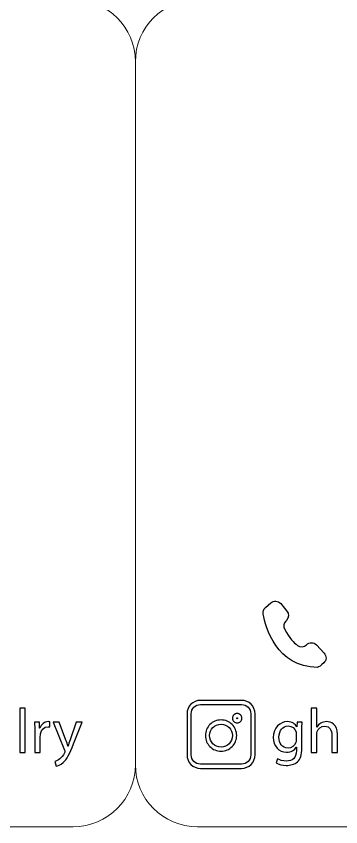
# Model space of a CAD drawing. Header units: millimetres. Extents: x -576 to 618, y 160 to 343.
# Drawn here: x -303.6 to -287.98, y 263.5 to 302.5 of the extents above; entities that cross this region are included whole.
import ezdxf

# ---------------------------------------------------------------- set-up
doc = ezdxf.new("R2010")
doc.units = ezdxf.units.MM
doc.header["$MEASUREMENT"] = 0
doc.layers.add('Layer 1', color=7, linetype='Continuous')

msp = doc.modelspace()

# ---------------------------------------------------------------- linework, layer by layer
at = {"layer": 'Layer 1', "color": 250, "lineweight": 18}
for points in [[(-334.6783, 303.3001), (-334.6783, 303.3001), (-300.8483, 303.3001), (-300.8483, 303.3001), (-299.2043, 303.3001), (-297.8633, 301.9591), (-297.8633, 300.3151), (-297.8633, 300.3151), (-297.8633, 266.4851), (-297.8633, 266.4851), (-297.8633, 264.8411), (-299.2043, 263.5001), (-300.8483, 263.5001), (-300.8483, 263.5001), (-334.6783, 263.5001), (-334.6783, 263.5001), (-336.3223, 263.5001), (-337.6633, 264.8411), (-337.6633, 266.4851), (-337.6633, 266.4851), (-337.6633, 300.3151), (-337.6633, 300.3151), (-337.6633, 301.9591), (-336.3223, 303.3001), (-334.6783, 303.3001)], [(-294.8783, 303.3001), (-294.8783, 303.3001), (-261.0483, 303.3001), (-261.0483, 303.3001), (-259.4043, 303.3001), (-258.0633, 301.9591), (-258.0633, 300.3151), (-258.0633, 300.3151), (-258.0633, 266.4851), (-258.0633, 266.4851), (-258.0633, 264.8411), (-259.4043, 263.5001), (-261.0483, 263.5001), (-261.0483, 263.5001), (-294.8783, 263.5001), (-294.8783, 263.5001), (-296.5223, 263.5001), (-297.8633, 264.8411), (-297.8633, 266.4851), (-297.8633, 266.4851), (-297.8633, 300.3151), (-297.8633, 300.3151), (-297.8633, 301.9591), (-296.5223, 303.3001), (-294.8783, 303.3001)]]:
    msp.add_open_spline(points, degree=3, knots=[0, 0, 0, 0, 0.125, 0.125, 0.125, 0.25, 0.25, 0.25, 0.375, 0.375, 0.375, 0.5, 0.5, 0.5, 0.625, 0.625, 0.625, 0.75, 0.75, 0.75, 0.875, 0.875, 0.875, 1, 1, 1, 1], dxfattribs=at)
at = {"layer": 'Layer 1', "color": 230}
for points, knots in [([(-290.6219, 273.4016), (-290.6219, 273.4016), (-290.5926, 273.4304), (-290.5926, 273.4304), (-290.4687, 273.5527), (-290.4593, 273.7498), (-290.572, 273.8828), (-290.572, 273.8828), (-290.8715, 274.2381), (-290.8715, 274.2381), (-290.9923, 274.3811), (-291.2066, 274.3967), (-291.3467, 274.2734), (-291.3467, 274.2734), (-291.6044, 274.0463), (-291.6044, 274.0463), (-291.693, 273.9683), (-291.7333, 273.85), (-291.7114, 273.7337), (-291.595, 273.109), (-291.074, 271.172), (-289.0943, 271.172), (-289.0497, 271.172), (-288.9221, 271.2753), (-288.8016, 271.3824), (-288.6606, 271.5084), (-288.6512, 271.7253), (-288.7813, 271.8619), (-288.7813, 271.8619), (-289.1545, 272.2541), (-289.1545, 272.2541), (-289.2834, 272.3898), (-289.499, 272.3927), (-289.6316, 272.26), (-289.7498, 272.1417), (-289.9361, 272.1284), (-290.069, 272.2295), (-290.2291, 272.3511), (-290.4466, 272.5779), (-290.679, 272.9998), (-290.7514, 273.1312), (-290.7286, 273.2966), (-290.6219, 273.4016)], [0, 0, 0, 0, 0.0714286, 0.0714286, 0.0714286, 0.1428571, 0.1428571, 0.1428571, 0.2142857, 0.2142857, 0.2142857, 0.2857143, 0.2857143, 0.2857143, 0.3571429, 0.3571429, 0.3571429, 0.4285714, 0.4285714, 0.4285714, 0.5, 0.5, 0.5, 0.5714286, 0.5714286, 0.5714286, 0.6428571, 0.6428571, 0.6428571, 0.7142857, 0.7142857, 0.7142857, 0.7857143, 0.7857143, 0.7857143, 0.8571429, 0.8571429, 0.8571429, 0.9285714, 0.9285714, 0.9285714, 1, 1, 1, 1]), ([(-292.7515, 266.3125), (-292.7515, 266.3125), (-294.7324, 266.3125), (-294.7324, 266.3125), (-294.9101, 266.3125), (-295.0713, 266.3848), (-295.1878, 266.5012), (-295.3048, 266.6178), (-295.377, 266.779), (-295.377, 266.9569), (-295.377, 266.9569), (-295.377, 268.9382), (-295.377, 268.9382), (-295.377, 269.116), (-295.3049, 269.277), (-295.1883, 269.3937), (-295.0712, 269.5107), (-294.9101, 269.5829), (-294.7324, 269.5829), (-294.7324, 269.5829), (-292.7515, 269.5829), (-292.7515, 269.5829), (-292.5737, 269.5829), (-292.4126, 269.5107), (-292.296, 269.3941), (-292.179, 269.277), (-292.1068, 269.116), (-292.1068, 268.9382), (-292.1068, 268.9382), (-292.1068, 266.9569), (-292.1068, 266.9569), (-292.1068, 266.779), (-292.1791, 266.6178), (-292.2956, 266.5012), (-292.4126, 266.3848), (-292.5737, 266.3125), (-292.7515, 266.3125)], [0, 0, 0, 0, 0.0833333, 0.0833333, 0.0833333, 0.1666667, 0.1666667, 0.1666667, 0.25, 0.25, 0.25, 0.3333333, 0.3333333, 0.3333333, 0.4166667, 0.4166667, 0.4166667, 0.5, 0.5, 0.5, 0.5833333, 0.5833333, 0.5833333, 0.6666667, 0.6666667, 0.6666667, 0.75, 0.75, 0.75, 0.8333333, 0.8333333, 0.8333333, 0.9166667, 0.9166667, 0.9166667, 1, 1, 1, 1]), ([(-303.429, 269.2022), (-303.429, 269.2022), (-303.1594, 269.2022), (-303.1594, 269.2022), (-303.1594, 269.2022), (-303.1594, 267.0793), (-303.1594, 267.0793), (-303.1594, 267.0793), (-303.429, 267.0793), (-303.429, 267.0793), (-303.429, 267.0793), (-303.429, 269.2022), (-303.429, 269.2022)], [0, 0, 0, 0, 0.25, 0.25, 0.25, 0.5, 0.5, 0.5, 0.75, 0.75, 0.75, 1, 1, 1, 1]), ([(-294.7324, 266.5142), (-294.7324, 266.5142), (-292.7515, 266.5142), (-292.7515, 266.5142), (-292.6289, 266.5142), (-292.518, 266.5637), (-292.438, 266.6436), (-292.3581, 266.7239), (-292.3085, 266.8346), (-292.3085, 266.9569), (-292.3085, 266.9569), (-292.3085, 268.9382), (-292.3085, 268.9382), (-292.3085, 269.0608), (-292.358, 269.1717), (-292.4379, 269.2517), (-292.518, 269.3317), (-292.6289, 269.3812), (-292.7515, 269.3812), (-292.7515, 269.3812), (-294.7324, 269.3812), (-294.7324, 269.3812), (-294.855, 269.3812), (-294.9659, 269.3317), (-295.0459, 269.2517), (-295.1259, 269.1717), (-295.1754, 269.0608), (-295.1754, 268.9382), (-295.1754, 268.9382), (-295.1754, 266.9569), (-295.1754, 266.9569), (-295.1754, 266.8346), (-295.1258, 266.7239), (-295.0456, 266.6438), (-294.9659, 266.5637), (-294.855, 266.5142), (-294.7324, 266.5142)], [0, 0, 0, 0, 0.0833333, 0.0833333, 0.0833333, 0.1666667, 0.1666667, 0.1666667, 0.25, 0.25, 0.25, 0.3333333, 0.3333333, 0.3333333, 0.4166667, 0.4166667, 0.4166667, 0.5, 0.5, 0.5, 0.5833333, 0.5833333, 0.5833333, 0.6666667, 0.6666667, 0.6666667, 0.75, 0.75, 0.75, 0.8333333, 0.8333333, 0.8333333, 0.9166667, 0.9166667, 0.9166667, 1, 1, 1, 1]), ([(-289.4037, 269.2023), (-289.4037, 269.2023), (-289.1338, 269.2023), (-289.1338, 269.2023), (-289.1338, 269.2023), (-289.1338, 268.299), (-289.1338, 268.299), (-289.1338, 268.299), (-289.1279, 268.299), (-289.1279, 268.299), (-289.0848, 268.3742), (-289.0174, 268.4401), (-288.9347, 268.4847), (-288.8549, 268.5296), (-288.76, 268.5592), (-288.6586, 268.5592), (-288.4593, 268.5592), (-288.1403, 268.4401), (-288.1403, 267.9405), (-288.1403, 267.9405), (-288.1403, 267.0794), (-288.1403, 267.0794), (-288.1403, 267.0794), (-288.4103, 267.0794), (-288.4103, 267.0794), (-288.4103, 267.0794), (-288.4103, 267.9106), (-288.4103, 267.9106), (-288.4103, 268.1436), (-288.4992, 268.3411), (-288.7538, 268.3411), (-288.9285, 268.3411), (-289.0664, 268.2214), (-289.1154, 268.0778), (-289.1306, 268.0423), (-289.1338, 268.0032), (-289.1338, 267.9524), (-289.1338, 267.9524), (-289.1338, 267.0794), (-289.1338, 267.0794), (-289.1338, 267.0794), (-289.4037, 267.0794), (-289.4037, 267.0794), (-289.4037, 267.0794), (-289.4037, 269.2023), (-289.4037, 269.2023)], [0, 0, 0, 0, 0.0666667, 0.0666667, 0.0666667, 0.1333333, 0.1333333, 0.1333333, 0.2, 0.2, 0.2, 0.2666667, 0.2666667, 0.2666667, 0.3333333, 0.3333333, 0.3333333, 0.4, 0.4, 0.4, 0.4666667, 0.4666667, 0.4666667, 0.5333333, 0.5333333, 0.5333333, 0.6, 0.6, 0.6, 0.6666667, 0.6666667, 0.6666667, 0.7333333, 0.7333333, 0.7333333, 0.8, 0.8, 0.8, 0.8666667, 0.8666667, 0.8666667, 0.9333333, 0.9333333, 0.9333333, 1, 1, 1, 1]), ([(-292.7401, 268.7245), (-292.7401, 268.6624), (-292.7653, 268.6061), (-292.806, 268.5654), (-292.8466, 268.5247), (-292.903, 268.4995), (-292.9651, 268.4995), (-293.0272, 268.4995), (-293.0835, 268.5247), (-293.1242, 268.5654), (-293.1649, 268.6061), (-293.1901, 268.6624), (-293.1901, 268.7245), (-293.1901, 268.7866), (-293.1649, 268.8429), (-293.1242, 268.8836), (-293.0835, 268.9243), (-293.0272, 268.9495), (-292.9651, 268.9495), (-292.903, 268.9495), (-292.8466, 268.9243), (-292.806, 268.8836), (-292.7653, 268.8429), (-292.7401, 268.7866), (-292.7401, 268.7245)], [0, 0, 0, 0, 0.125, 0.125, 0.125, 0.25, 0.25, 0.25, 0.375, 0.375, 0.375, 0.5, 0.5, 0.5, 0.625, 0.625, 0.625, 0.75, 0.75, 0.75, 0.875, 0.875, 0.875, 1, 1, 1, 1]), ([(-292.9485, 268.708), (-292.9444, 268.7121), (-292.9417, 268.7181), (-292.9417, 268.7245), (-292.9417, 268.731), (-292.9444, 268.7369), (-292.9485, 268.7411), (-292.9527, 268.7452), (-292.9586, 268.7479), (-292.9651, 268.7479), (-292.9715, 268.7479), (-292.9775, 268.7452), (-292.9816, 268.7411), (-292.9858, 268.7369), (-292.9884, 268.731), (-292.9884, 268.7245), (-292.9884, 268.7181), (-292.9858, 268.7121), (-292.9816, 268.708), (-292.9775, 268.7038), (-292.9715, 268.7012), (-292.9651, 268.7012), (-292.9586, 268.7012), (-292.9527, 268.7038), (-292.9485, 268.708)], [0, 0, 0, 0, 0.125, 0.125, 0.125, 0.25, 0.25, 0.25, 0.375, 0.375, 0.375, 0.5, 0.5, 0.5, 0.625, 0.625, 0.625, 0.75, 0.75, 0.75, 0.875, 0.875, 0.875, 1, 1, 1, 1]), ([(-302.7052, 268.0752), (-302.7052, 268.2456), (-302.7086, 268.3922), (-302.7177, 268.5264), (-302.7177, 268.5264), (-302.4814, 268.5264), (-302.4814, 268.5264), (-302.4814, 268.5264), (-302.4724, 268.2425), (-302.4724, 268.2425), (-302.4724, 268.2425), (-302.4599, 268.2425), (-302.4599, 268.2425), (-302.3925, 268.4368), (-302.2303, 268.5595), (-302.049, 268.5595), (-302.0184, 268.5595), (-301.9969, 268.5563), (-301.9723, 268.5504), (-301.9723, 268.5504), (-301.9723, 268.3024), (-301.9723, 268.3024), (-302, 268.3083), (-302.0278, 268.3114), (-302.0643, 268.3114), (-302.2547, 268.3114), (-302.3894, 268.171), (-302.4262, 267.9735), (-302.4325, 267.9376), (-302.4387, 267.8958), (-302.4387, 267.8509), (-302.4387, 267.8509), (-302.4387, 267.0796), (-302.4387, 267.0796), (-302.4387, 267.0796), (-302.7052, 267.0796), (-302.7052, 267.0796), (-302.7052, 267.0796), (-302.7052, 268.0752), (-302.7052, 268.0752)], [0, 0, 0, 0, 0.0769231, 0.0769231, 0.0769231, 0.1538462, 0.1538462, 0.1538462, 0.2307692, 0.2307692, 0.2307692, 0.3076923, 0.3076923, 0.3076923, 0.3846154, 0.3846154, 0.3846154, 0.4615385, 0.4615385, 0.4615385, 0.5384615, 0.5384615, 0.5384615, 0.6153846, 0.6153846, 0.6153846, 0.6923077, 0.6923077, 0.6923077, 0.7692308, 0.7692308, 0.7692308, 0.8461538, 0.8461538, 0.8461538, 0.9230769, 0.9230769, 0.9230769, 1, 1, 1, 1]), ([(-301.5278, 268.5265), (-301.5278, 268.5265), (-301.2031, 267.6716), (-301.2031, 267.6716), (-301.1694, 267.5758), (-301.1322, 267.4622), (-301.1079, 267.3755), (-301.1079, 267.3755), (-301.102, 267.3755), (-301.102, 267.3755), (-301.0742, 267.4622), (-301.0436, 267.5726), (-301.0068, 267.6775), (-301.0068, 267.6775), (-300.7125, 268.5265), (-300.7125, 268.5265), (-300.7125, 268.5265), (-300.4274, 268.5265), (-300.4274, 268.5265), (-300.4274, 268.5265), (-300.832, 267.495), (-300.832, 267.495), (-301.0252, 266.9989), (-301.1571, 266.7446), (-301.3409, 266.5892), (-301.4726, 266.4756), (-301.6046, 266.4307), (-301.672, 266.4185), (-301.672, 266.4185), (-301.7396, 266.6401), (-301.7396, 266.6401), (-301.672, 266.6609), (-301.5834, 266.7028), (-301.5035, 266.7683), (-301.4298, 266.8253), (-301.3381, 266.9271), (-301.2764, 267.0616), (-301.2642, 267.0884), (-301.2551, 267.1093), (-301.2551, 267.1243), (-301.2551, 267.1392), (-301.2613, 267.1602), (-301.2735, 267.1933), (-301.2735, 267.1933), (-301.8221, 268.5265), (-301.8221, 268.5265), (-301.8221, 268.5265), (-301.5278, 268.5265), (-301.5278, 268.5265)], [0, 0, 0, 0, 0.0625, 0.0625, 0.0625, 0.125, 0.125, 0.125, 0.1875, 0.1875, 0.1875, 0.25, 0.25, 0.25, 0.3125, 0.3125, 0.3125, 0.375, 0.375, 0.375, 0.4375, 0.4375, 0.4375, 0.5, 0.5, 0.5, 0.5625, 0.5625, 0.5625, 0.625, 0.625, 0.625, 0.6875, 0.6875, 0.6875, 0.75, 0.75, 0.75, 0.8125, 0.8125, 0.8125, 0.875, 0.875, 0.875, 0.9375, 0.9375, 0.9375, 1, 1, 1, 1]), ([(-292.9885, 267.8887), (-292.9885, 267.6814), (-293.0729, 267.4932), (-293.2093, 267.3569), (-293.3452, 267.2204), (-293.5334, 267.1361), (-293.7412, 267.1361), (-293.9489, 267.1361), (-294.1372, 267.2205), (-294.2733, 267.3565), (-294.4095, 267.4927), (-294.4937, 267.681), (-294.4937, 267.8887), (-294.4937, 268.0963), (-294.4094, 268.2844), (-294.2733, 268.4207), (-294.1371, 268.5574), (-293.9489, 268.6416), (-293.7412, 268.6416), (-293.5337, 268.6416), (-293.3454, 268.5572), (-293.209, 268.4207), (-293.0728, 268.2844), (-292.9885, 268.0963), (-292.9885, 267.8887)], [0, 0, 0, 0, 0.125, 0.125, 0.125, 0.25, 0.25, 0.25, 0.375, 0.375, 0.375, 0.5, 0.5, 0.5, 0.625, 0.625, 0.625, 0.75, 0.75, 0.75, 0.875, 0.875, 0.875, 1, 1, 1, 1]), ([(-293.3513, 267.4992), (-293.2517, 267.5985), (-293.1902, 267.7364), (-293.1902, 267.8887), (-293.1902, 268.0412), (-293.2519, 268.1793), (-293.3516, 268.279), (-293.4509, 268.3784), (-293.5888, 268.44), (-293.7412, 268.44), (-293.8933, 268.44), (-294.0311, 268.3783), (-294.1308, 268.2786), (-294.2304, 268.1792), (-294.2921, 268.0412), (-294.2921, 267.8887), (-294.2921, 267.7367), (-294.2304, 267.5988), (-294.1307, 267.4991), (-294.0311, 267.3995), (-293.8933, 267.3378), (-293.7412, 267.3378), (-293.589, 267.3378), (-293.4512, 267.3995), (-293.3513, 267.4992)], [0, 0, 0, 0, 0.125, 0.125, 0.125, 0.25, 0.25, 0.25, 0.375, 0.375, 0.375, 0.5, 0.5, 0.5, 0.625, 0.625, 0.625, 0.75, 0.75, 0.75, 0.875, 0.875, 0.875, 1, 1, 1, 1]), ([(-289.8394, 268.5265), (-289.8454, 268.4219), (-289.8516, 268.3052), (-289.8516, 268.1289), (-289.8516, 268.1289), (-289.8516, 267.2887), (-289.8516, 267.2887), (-289.8516, 266.957), (-289.919, 266.7533), (-290.0631, 266.6278), (-290.2073, 266.4965), (-290.4157, 266.4544), (-290.6029, 266.4544), (-290.7808, 266.4544), (-290.9768, 266.4965), (-291.0965, 266.5742), (-291.0965, 266.5742), (-291.0288, 266.7745), (-291.0288, 266.7745), (-290.9308, 266.7146), (-290.7777, 266.6609), (-290.5935, 266.6609), (-290.3178, 266.6609), (-290.1152, 266.8013), (-290.1152, 267.1664), (-290.1152, 267.1664), (-290.1152, 267.3274), (-290.1152, 267.3274), (-290.1152, 267.3274), (-290.1215, 267.3274), (-290.1215, 267.3274), (-290.2042, 267.1932), (-290.3636, 267.0855), (-290.5935, 267.0855), (-290.9617, 267.0855), (-291.2251, 267.3904), (-291.2251, 267.7911), (-291.2251, 268.2815), (-290.8972, 268.5595), (-290.5567, 268.5595), (-290.2994, 268.5595), (-290.1583, 268.4279), (-290.0937, 268.3084), (-290.0937, 268.3084), (-290.0878, 268.3084), (-290.0878, 268.3084), (-290.0878, 268.3084), (-290.0753, 268.5265), (-290.0753, 268.5265), (-290.0753, 268.5265), (-289.8394, 268.5265), (-289.8394, 268.5265)], [0, 0, 0, 0, 0.0588235, 0.0588235, 0.0588235, 0.1176471, 0.1176471, 0.1176471, 0.1764706, 0.1764706, 0.1764706, 0.2352941, 0.2352941, 0.2352941, 0.2941176, 0.2941176, 0.2941176, 0.3529412, 0.3529412, 0.3529412, 0.4117647, 0.4117647, 0.4117647, 0.4705882, 0.4705882, 0.4705882, 0.5294118, 0.5294118, 0.5294118, 0.5882353, 0.5882353, 0.5882353, 0.6470588, 0.6470588, 0.6470588, 0.7058824, 0.7058824, 0.7058824, 0.7647059, 0.7647059, 0.7647059, 0.8235294, 0.8235294, 0.8235294, 0.8823529, 0.8823529, 0.8823529, 0.9411765, 0.9411765, 0.9411765, 1, 1, 1, 1]), ([(-290.1184, 267.9555), (-290.1184, 268.0004), (-290.1215, 268.0394), (-290.1336, 268.0752), (-290.183, 268.2275), (-290.3147, 268.353), (-290.5109, 268.353), (-290.7683, 268.353), (-290.9523, 268.1408), (-290.9523, 267.806), (-290.9523, 267.5218), (-290.8051, 267.2859), (-290.514, 267.2859), (-290.3484, 267.2859), (-290.1979, 267.3876), (-290.1399, 267.5548), (-290.1246, 267.5995), (-290.1184, 267.6504), (-290.1184, 267.6953), (-290.1184, 267.6953), (-290.1184, 267.9555), (-290.1184, 267.9555)], [0, 0, 0, 0, 0.1428571, 0.1428571, 0.1428571, 0.2857143, 0.2857143, 0.2857143, 0.4285714, 0.4285714, 0.4285714, 0.5714286, 0.5714286, 0.5714286, 0.7142857, 0.7142857, 0.7142857, 0.8571429, 0.8571429, 0.8571429, 1, 1, 1, 1])]:
    msp.add_open_spline(points, degree=3, knots=knots, dxfattribs=at)

doc.saveas('drawing.dxf')
